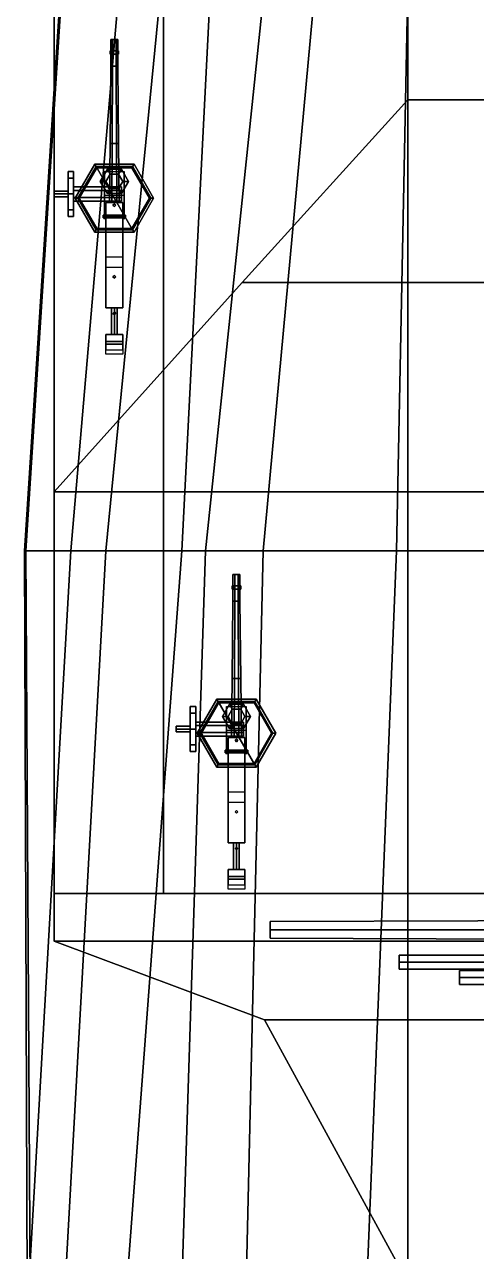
# Model space of a CAD drawing. Header units: millimetres. Extents: x -5 to 5, y -63 to 51.
# Drawn here: x -4.71 to -1.49, y 17.32 to 26.06 of the extents above; entities that cross this region are included whole.
import ezdxf

# ---------------------------------------------------------------- set-up
doc = ezdxf.new("R2010")
doc.units = ezdxf.units.MM
for name, color, linetype in [('gun', 1, 'Continuous'), ('railings', 6, 'Continuous'), ('sleeve', 5, 'Continuous'), ('turret', 2, 'Continuous')]:
    doc.layers.add(name, color=color, linetype=linetype)

msp = doc.modelspace()

# ---------------------------------------------------------------- linework, layer by layer
for points in [[(1.98, 25.52, 9.07), (1.98, 30.09, 9.07), (-1.98, 30.09, 9.07), (-1.98, 25.52, 9.07)], [(-1.98, 30.09, 9.07), (-1.98, 30.09, 6.46), (-1.98, 25.52, 6.46), (-1.98, 25.52, 9.07)], [(-4.23, 29.78, 4.09), (-3.74, 29.78, 2.05), (-4.38, 22.31, 1.68), (-4.71, 22.31, 3.76)], [(0, 29.78, 4.22), (-4.23, 29.78, 4.09), (-4.71, 22.31, 3.76), (0, 22.31, 3.87)], [(-3.74, 29.78, 2.05), (-3.4, 29.78, 1.53), (-4.13, 22.31, 1.28), (-4.38, 22.31, 1.68)], [(-3.4, 29.78, 1.53), (-3.21, 29.78, 1.18), (-3.59, 22.31, -0.22), (-4.13, 22.31, 1.28)], [(-3.72, 19.87, 6.46), (-3.72, 29.73, 6.46), (-3.72, 29.73, 4.1), (-3.72, 19.87, 3.67)], [(-3.21, 29.78, 1.18), (-2.64, 29.78, -0.07), (-3.42, 22.31, -0.61), (-3.59, 22.31, -0.22)], [(-2.64, 29.78, -0.07), (-2.32, 29.78, -0.86), (-3.01, 22.31, -1.34), (-3.42, 22.31, -0.61)], [(-2.32, 29.78, -0.86), (-1.91, 29.78, -1.89), (-2.06, 22.31, -2.34), (-3.01, 22.31, -1.34)], [(-1.91, 29.78, -1.89), (-1.08, 29.78, -2.67), (-1.08, 22.31, -2.82), (-2.06, 22.31, -2.34)], [(-4.5, 19.87, 6.46), (-4.5, 29.56, 6.46), (4.5, 29.56, 6.46), (4.5, 19.87, 6.46)], [(4.5, 19.87, 6.46), (4.5, 29.56, 6.46), (-4.5, 29.56, 6.46), (-4.5, 19.87, 6.46)], [(3.16, 24.22, 8.82), (1.98, 25.52, 9.07), (-1.98, 25.52, 9.07), (-3.16, 24.22, 8.82)], [(-3.16, 24.22, 8.82), (-1.98, 25.52, 9.07), (1.98, 25.52, 9.07), (3.16, 24.22, 8.82)], [(1.98, 24.22, 8.82), (1.98, 25.52, 9.07), (-1.98, 25.52, 9.07), (-1.98, 24.22, 8.82)], [(-1.98, 25.52, 9.07), (-1.98, 25.52, 6.46), (-1.98, 24.22, 6.46), (-1.98, 24.22, 8.82)], [(-4.21, 25.0625, 6.46), (-4.35, 24.82, 6.46), (-4.35, 24.82, 6.51), (-4.21, 25.0625, 6.51)], [(-4.32, 24.82, 6.54), (-4.195, 25.0365, 6.54), (-4.21, 25.0625, 6.51), (-4.35, 24.82, 6.51)], [(-4.195, 25.0365, 6.54), (-4.32, 24.82, 6.54), (-4.32, 24.82, 7.75), (-4.195, 25.0365, 7.75)], [(-3.93, 25.0625, 6.46), (-4.21, 25.0625, 6.46), (-4.21, 25.0625, 6.51), (-3.93, 25.0625, 6.51)], [(-4.195, 25.0365, 6.54), (-3.945, 25.0365, 6.54), (-3.93, 25.0625, 6.51), (-4.21, 25.0625, 6.51)], [(-3.945, 25.0365, 6.54), (-4.195, 25.0365, 6.54), (-4.195, 25.0365, 7.75), (-3.945, 25.0365, 7.75)], [(-3.945, 25.0365, 6.54), (-3.82, 24.82, 6.54), (-3.79, 24.82, 6.51), (-3.93, 25.0625, 6.51)], [(-3.82, 24.82, 6.54), (-3.945, 25.0365, 6.54), (-3.945, 25.0365, 7.75), (-3.82, 24.82, 7.75)], [(-3.79, 24.82, 6.46), (-3.93, 25.0625, 6.46), (-3.93, 25.0625, 6.51), (-3.79, 24.82, 6.51)], [(-4.35, 24.82, 6.46), (-4.21, 24.5775, 6.46), (-4.21, 24.5775, 6.51), (-4.35, 24.82, 6.51)], [(-4.195, 24.6035, 6.54), (-4.32, 24.82, 6.54), (-4.35, 24.82, 6.51), (-4.21, 24.5775, 6.51)], [(-4.32, 24.82, 6.54), (-4.195, 24.6035, 6.54), (-4.195, 24.6035, 7.75), (-4.32, 24.82, 7.75)], [(-3.945, 24.6035, 6.54), (-3.82, 24.82, 6.54), (-3.82, 24.82, 7.75), (-3.945, 24.6035, 7.75)], [(-3.82, 24.82, 6.54), (-3.945, 24.6035, 6.54), (-3.93, 24.5775, 6.51), (-3.79, 24.82, 6.51)], [(-3.93, 24.5775, 6.46), (-3.79, 24.82, 6.46), (-3.79, 24.82, 6.51), (-3.93, 24.5775, 6.51)], [(-3.945, 24.6035, 6.54), (-4.195, 24.6035, 6.54), (-4.21, 24.5775, 6.51), (-3.93, 24.5775, 6.51)], [(-4.21, 24.5775, 6.46), (-3.93, 24.5775, 6.46), (-3.93, 24.5775, 6.51), (-4.21, 24.5775, 6.51)], [(-4.195, 24.6035, 6.54), (-3.945, 24.6035, 6.54), (-3.945, 24.6035, 7.75), (-4.195, 24.6035, 7.75)], [(-4.5, 22.73, 8.68), (-3.16, 24.22, 8.82), (3.16, 24.22, 8.82), (4.5, 22.73, 8.68)], [(4.5, 22.73, 8.68), (3.16, 24.22, 8.82), (-3.16, 24.22, 8.82), (-4.5, 22.73, 8.68)], [(-1.98, 24.22, 8.82), (-1.98, 24.22, 6.46), (-1.98, 22.73, 6.46), (-1.98, 22.73, 8.68)], [(1.98, 22.73, 8.68), (1.98, 24.22, 8.82), (-1.98, 24.22, 8.82), (-1.98, 22.73, 8.68)], [(4.5, 19.53, 8.68), (4.5, 22.73, 8.68), (-4.5, 22.73, 8.68), (-4.5, 19.53, 8.68)], [(-4.5, 19.53, 8.68), (-4.5, 22.73, 8.68), (4.5, 22.73, 8.68), (4.5, 19.53, 8.68)], [(1.98, 19.87, 8.68), (1.98, 22.73, 8.68), (-1.98, 22.73, 8.68), (-1.98, 19.87, 8.68)], [(-1.98, 22.73, 8.68), (-1.98, 22.73, 6.46), (-1.98, 19.87, 6.46), (-1.98, 19.87, 8.68)], [(-4.71, 22.31, 3.76), (-4.38, 22.31, 1.68), (-4.68, 17.08, 2.72), (-4.69, 17.08, 3.58)], [(0, 22.31, 3.87), (-4.71, 22.31, 3.76), (-4.69, 17.08, 3.58), (0, 17.08, 3.69)], [(-4.38, 22.31, 1.68), (-4.13, 22.31, 1.28), (-4.42, 17.08, 1.1), (-4.68, 17.08, 2.72)], [(-4.13, 22.31, 1.28), (-3.59, 22.31, -0.22), (-3.98, 17.08, -0.35), (-4.42, 17.08, 1.1)], [(-3.59, 22.31, -0.22), (-3.42, 22.31, -0.61), (-3.59, 17.08, -1.13), (-3.98, 17.08, -0.35)], [(-3.42, 22.31, -0.61), (-3.01, 22.31, -1.34), (-3.13, 17.08, -1.84), (-3.59, 17.08, -1.13)], [(-3.01, 22.31, -1.34), (-2.06, 22.31, -2.34), (-2.27, 17.08, -2.45), (-3.13, 17.08, -1.84)], [(-2.06, 22.31, -2.34), (-1.08, 22.31, -2.82), (-1.38, 17.08, -2.81), (-2.27, 17.08, -2.45)], [(-3.45, 21.01, 8.76), (-3.325, 21.2265, 8.76), (-3.34, 21.2525, 8.73), (-3.48, 21.01, 8.73)], [(-3.34, 21.2525, 8.68), (-3.48, 21.01, 8.68), (-3.48, 21.01, 8.73), (-3.34, 21.2525, 8.73)], [(-3.325, 21.2265, 8.76), (-3.075, 21.2265, 8.76), (-3.06, 21.2525, 8.73), (-3.34, 21.2525, 8.73)], [(-3.06, 21.2525, 8.68), (-3.34, 21.2525, 8.68), (-3.34, 21.2525, 8.73), (-3.06, 21.2525, 8.73)], [(-3.075, 21.2265, 8.76), (-2.95, 21.01, 8.76), (-2.92, 21.01, 8.73), (-3.06, 21.2525, 8.73)], [(-2.92, 21.01, 8.68), (-3.06, 21.2525, 8.68), (-3.06, 21.2525, 8.73), (-2.92, 21.01, 8.73)], [(-3.325, 21.2265, 8.76), (-3.45, 21.01, 8.76), (-3.45, 21.01, 10.1), (-3.325, 21.2265, 10.1)], [(-3.075, 21.2265, 8.76), (-3.325, 21.2265, 8.76), (-3.325, 21.2265, 10.1), (-3.075, 21.2265, 10.1)], [(-2.95, 21.01, 8.76), (-3.075, 21.2265, 8.76), (-3.075, 21.2265, 10.1), (-2.95, 21.01, 10.1)], [(-3.325, 20.7935, 8.76), (-3.45, 21.01, 8.76), (-3.48, 21.01, 8.73), (-3.34, 20.7675, 8.73)], [(-3.48, 21.01, 8.68), (-3.34, 20.7675, 8.68), (-3.34, 20.7675, 8.73), (-3.48, 21.01, 8.73)], [(-3.45, 21.01, 8.76), (-3.325, 20.7935, 8.76), (-3.325, 20.7935, 10.1), (-3.45, 21.01, 10.1)], [(-2.95, 21.01, 8.76), (-3.075, 20.7935, 8.76), (-3.06, 20.7675, 8.73), (-2.92, 21.01, 8.73)], [(-3.075, 20.7935, 8.76), (-2.95, 21.01, 8.76), (-2.95, 21.01, 10.1), (-3.075, 20.7935, 10.1)], [(-3.06, 20.7675, 8.68), (-2.92, 21.01, 8.68), (-2.92, 21.01, 8.73), (-3.06, 20.7675, 8.73)], [(-3.075, 20.7935, 8.76), (-3.325, 20.7935, 8.76), (-3.34, 20.7675, 8.73), (-3.06, 20.7675, 8.73)], [(-3.325, 20.7935, 8.76), (-3.075, 20.7935, 8.76), (-3.075, 20.7935, 10.1), (-3.325, 20.7935, 10.1)], [(-3.34, 20.7675, 8.68), (-3.06, 20.7675, 8.68), (-3.06, 20.7675, 8.73), (-3.34, 20.7675, 8.73)], [(3.72, 19.87, 6.46), (-3.72, 19.87, 6.46), (-3.72, 19.87, 3.67), (3.72, 19.87, 3.67)], [(1.98, 19.87, 6.46), (1.98, 19.87, 8.68), (-1.98, 19.87, 8.68), (-1.98, 19.87, 6.46)], [(-1.98, 12.11, 6.46), (-1.98, 19.87, 6.46), (1.98, 19.87, 6.46), (1.98, 12.11, 6.46)], [(1.98, 12.11, 6.46), (1.98, 19.87, 6.46), (-1.98, 19.87, 6.46), (-1.98, 12.11, 6.46)], [(0, 19.61, 20.17), (0, 19.68, 20.1), (-2.96, 19.67, 20.1), (-2.96, 19.61, 20.16)], [(0, 19.68, 20.1), (0, 19.61, 20.03), (-2.96, 19.61, 20.04), (-2.96, 19.67, 20.1)], [(-2.96, 19.61, 20.04), (-2.96, 19.55, 20.1), (-2.96, 19.61, 20.16), (-2.96, 19.67, 20.1)], [(0, 19.54, 20.1), (0, 19.61, 20.17), (-2.96, 19.61, 20.16), (-2.96, 19.55, 20.1)], [(0, 19.61, 20.03), (0, 19.54, 20.1), (-2.96, 19.55, 20.1), (-2.96, 19.61, 20.04)], [(-3, 18.97, 8.68), (-4.5, 19.53, 8.68), (4.5, 19.53, 8.68), (3, 18.97, 8.68)], [(3, 18.97, 8.68), (4.5, 19.53, 8.68), (-4.5, 19.53, 8.68), (-3, 18.97, 8.68)], [(-2.04, 19.38, 22.76), (-2.04, 19.43, 22.81), (2.04, 19.43, 22.81), (2.04, 19.38, 22.76)], [(-2.04, 19.43, 22.81), (-2.04, 19.38, 22.86), (2.04, 19.38, 22.86), (2.04, 19.43, 22.81)], [(-2.04, 19.38, 22.76), (-2.04, 19.33, 22.81), (-2.04, 19.38, 22.86), (-2.04, 19.43, 22.81)], [(-2.04, 19.33, 22.81), (-2.04, 19.38, 22.76), (2.04, 19.38, 22.76), (2.04, 19.33, 22.81)], [(-2.04, 19.38, 22.86), (-2.04, 19.33, 22.81), (2.04, 19.33, 22.81), (2.04, 19.38, 22.86)], [(-1.61, 19.32, 23.97), (-1.61, 19.27, 24.02), (1.61, 19.27, 24.02), (1.61, 19.32, 23.97)], [(-1.61, 19.27, 23.92), (-1.61, 19.32, 23.97), (1.61, 19.32, 23.97), (1.61, 19.27, 23.92)], [(-1.61, 19.27, 23.92), (-1.61, 19.22, 23.97), (-1.61, 19.27, 24.02), (-1.61, 19.32, 23.97)], [(-1.61, 19.27, 24.02), (-1.61, 19.22, 23.97), (1.61, 19.22, 23.97), (1.61, 19.27, 24.02)], [(-1.61, 19.22, 23.97), (-1.61, 19.27, 23.92), (1.61, 19.27, 23.92), (1.61, 19.22, 23.97)], [(1.98, 17.1, 8.68), (3, 18.97, 8.68), (-3, 18.97, 8.68), (-1.98, 17.1, 8.68)], [(-1.98, 17.1, 8.68), (-3, 18.97, 8.68), (3, 18.97, 8.68), (1.98, 17.1, 8.68)]]:
    msp.add_3dface(points)
at = {"layer": 'gun'}
for points in [[(-4.045, 25.95, 8.12), (-4.095, 25.95, 8.12), (-4.0825, 25.95, 8.1417), (-4.0575, 25.95, 8.1417)], [(-4.0825, 25.95, 8.1417), (-4.095, 25.95, 8.12), (-4.095, 25.76, 8.12), (-4.0825, 25.76, 8.1417)], [(-4.0575, 25.95, 8.0983), (-4.0825, 25.95, 8.0983), (-4.095, 25.95, 8.12), (-4.045, 25.95, 8.12)], [(-4.095, 25.95, 8.12), (-4.0825, 25.95, 8.0983), (-4.0825, 25.76, 8.0983), (-4.095, 25.76, 8.12)], [(-4.0825, 25.95, 8.0983), (-4.0575, 25.95, 8.0983), (-4.0575, 25.76, 8.0983), (-4.0825, 25.76, 8.0983)], [(-4.0575, 25.95, 8.1417), (-4.0825, 25.95, 8.1417), (-4.0825, 25.76, 8.1417), (-4.0575, 25.76, 8.1417)], [(-4.045, 25.95, 8.12), (-4.0575, 25.95, 8.1417), (-4.0575, 25.76, 8.1417), (-4.045, 25.76, 8.12)], [(-4.0575, 25.95, 8.0983), (-4.045, 25.95, 8.12), (-4.045, 25.76, 8.12), (-4.0575, 25.76, 8.0983)], [(-4.04, 25.87, 8.12), (-4.1, 25.87, 8.12), (-4.085, 25.87, 8.146), (-4.055, 25.87, 8.146)], [(-4.085, 25.87, 8.146), (-4.1, 25.87, 8.12), (-4.1, 25.845, 8.12), (-4.085, 25.845, 8.146)], [(-4.055, 25.87, 8.094), (-4.085, 25.87, 8.094), (-4.1, 25.87, 8.12), (-4.04, 25.87, 8.12)], [(-4.1, 25.87, 8.12), (-4.085, 25.87, 8.094), (-4.085, 25.845, 8.094), (-4.1, 25.845, 8.12)], [(-4.085, 25.87, 8.094), (-4.055, 25.87, 8.094), (-4.055, 25.845, 8.094), (-4.085, 25.845, 8.094)], [(-4.055, 25.87, 8.146), (-4.085, 25.87, 8.146), (-4.085, 25.845, 8.146), (-4.055, 25.845, 8.146)], [(-4.04, 25.87, 8.12), (-4.055, 25.87, 8.146), (-4.055, 25.845, 8.146), (-4.04, 25.845, 8.12)], [(-4.055, 25.87, 8.094), (-4.04, 25.87, 8.12), (-4.04, 25.845, 8.12), (-4.055, 25.845, 8.094)], [(-4.055, 25.845, 8.146), (-4.085, 25.845, 8.146), (-4.1, 25.845, 8.12), (-4.04, 25.845, 8.12)], [(-4.04, 25.845, 8.12), (-4.1, 25.845, 8.12), (-4.085, 25.845, 8.094), (-4.055, 25.845, 8.094)], [(-4.1, 25.21, 8.12), (-4.085, 25.21, 8.146), (-4.0825, 25.76, 8.1417), (-4.095, 25.76, 8.12)], [(-4.085, 25.21, 8.094), (-4.1, 25.21, 8.12), (-4.095, 25.76, 8.12), (-4.0825, 25.76, 8.0983)], [(-4.055, 25.21, 8.094), (-4.085, 25.21, 8.094), (-4.0825, 25.76, 8.0983), (-4.0575, 25.76, 8.0983)], [(-4.085, 25.21, 8.146), (-4.055, 25.21, 8.146), (-4.0575, 25.76, 8.1417), (-4.0825, 25.76, 8.1417)], [(-4.055, 25.21, 8.146), (-4.04, 25.21, 8.12), (-4.045, 25.76, 8.12), (-4.0575, 25.76, 8.1417)], [(-4.04, 25.21, 8.12), (-4.055, 25.21, 8.094), (-4.0575, 25.76, 8.0983), (-4.045, 25.76, 8.12)], [(-4.085, 25.21, 8.146), (-4.1, 25.21, 8.12), (-4.105, 24.79, 8.12), (-4.0875, 24.79, 8.1503)], [(-4.1, 25.21, 8.12), (-4.085, 25.21, 8.094), (-4.0875, 24.79, 8.0897), (-4.105, 24.79, 8.12)], [(-4.085, 25.21, 8.094), (-4.055, 25.21, 8.094), (-4.0525, 24.79, 8.0897), (-4.0875, 24.79, 8.0897)], [(-4.055, 25.21, 8.146), (-4.085, 25.21, 8.146), (-4.0875, 24.79, 8.1503), (-4.0525, 24.79, 8.1503)], [(-4.04, 25.21, 8.12), (-4.055, 25.21, 8.146), (-4.0525, 24.79, 8.1503), (-4.035, 24.79, 8.12)], [(-4.055, 25.21, 8.094), (-4.04, 25.21, 8.12), (-4.035, 24.79, 8.12), (-4.0525, 24.79, 8.0897)], [(-3.225, 22.14, 10.47), (-3.2125, 22.14, 10.4483), (-3.2125, 21.95, 10.4483), (-3.225, 21.95, 10.47)], [(-3.1875, 22.14, 10.4483), (-3.2125, 22.14, 10.4483), (-3.225, 22.14, 10.47), (-3.175, 22.14, 10.47)], [(-3.2125, 22.14, 10.4917), (-3.225, 22.14, 10.47), (-3.225, 21.95, 10.47), (-3.2125, 21.95, 10.4917)], [(-3.175, 22.14, 10.47), (-3.225, 22.14, 10.47), (-3.2125, 22.14, 10.4917), (-3.1875, 22.14, 10.4917)], [(-3.1875, 22.14, 10.4917), (-3.2125, 22.14, 10.4917), (-3.2125, 21.95, 10.4917), (-3.1875, 21.95, 10.4917)], [(-3.2125, 22.14, 10.4483), (-3.1875, 22.14, 10.4483), (-3.1875, 21.95, 10.4483), (-3.2125, 21.95, 10.4483)], [(-3.1875, 22.14, 10.4483), (-3.175, 22.14, 10.47), (-3.175, 21.95, 10.47), (-3.1875, 21.95, 10.4483)], [(-3.175, 22.14, 10.47), (-3.1875, 22.14, 10.4917), (-3.1875, 21.95, 10.4917), (-3.175, 21.95, 10.47)], [(-3.23, 22.06, 10.47), (-3.215, 22.06, 10.444), (-3.215, 22.035, 10.444), (-3.23, 22.035, 10.47)], [(-3.185, 22.06, 10.444), (-3.215, 22.06, 10.444), (-3.23, 22.06, 10.47), (-3.17, 22.06, 10.47)], [(-3.215, 22.06, 10.496), (-3.23, 22.06, 10.47), (-3.23, 22.035, 10.47), (-3.215, 22.035, 10.496)], [(-3.17, 22.06, 10.47), (-3.23, 22.06, 10.47), (-3.215, 22.06, 10.496), (-3.185, 22.06, 10.496)], [(-3.17, 22.035, 10.47), (-3.23, 22.035, 10.47), (-3.215, 22.035, 10.444), (-3.185, 22.035, 10.444)], [(-3.185, 22.035, 10.496), (-3.215, 22.035, 10.496), (-3.23, 22.035, 10.47), (-3.17, 22.035, 10.47)], [(-3.185, 22.06, 10.496), (-3.215, 22.06, 10.496), (-3.215, 22.035, 10.496), (-3.185, 22.035, 10.496)], [(-3.215, 22.06, 10.444), (-3.185, 22.06, 10.444), (-3.185, 22.035, 10.444), (-3.215, 22.035, 10.444)], [(-3.185, 22.06, 10.444), (-3.17, 22.06, 10.47), (-3.17, 22.035, 10.47), (-3.185, 22.035, 10.444)], [(-3.17, 22.06, 10.47), (-3.185, 22.06, 10.496), (-3.185, 22.035, 10.496), (-3.17, 22.035, 10.47)], [(-3.215, 21.4, 10.444), (-3.23, 21.4, 10.47), (-3.225, 21.95, 10.47), (-3.2125, 21.95, 10.4483)], [(-3.23, 21.4, 10.47), (-3.215, 21.4, 10.496), (-3.2125, 21.95, 10.4917), (-3.225, 21.95, 10.47)], [(-3.215, 21.4, 10.496), (-3.185, 21.4, 10.496), (-3.1875, 21.95, 10.4917), (-3.2125, 21.95, 10.4917)], [(-3.185, 21.4, 10.444), (-3.215, 21.4, 10.444), (-3.2125, 21.95, 10.4483), (-3.1875, 21.95, 10.4483)], [(-3.17, 21.4, 10.47), (-3.185, 21.4, 10.444), (-3.1875, 21.95, 10.4483), (-3.175, 21.95, 10.47)], [(-3.185, 21.4, 10.496), (-3.17, 21.4, 10.47), (-3.175, 21.95, 10.47), (-3.1875, 21.95, 10.4917)], [(-3.23, 21.4, 10.47), (-3.215, 21.4, 10.444), (-3.2175, 20.98, 10.4397), (-3.235, 20.98, 10.47)], [(-3.215, 21.4, 10.496), (-3.23, 21.4, 10.47), (-3.235, 20.98, 10.47), (-3.2175, 20.98, 10.5003)], [(-3.185, 21.4, 10.496), (-3.215, 21.4, 10.496), (-3.2175, 20.98, 10.5003), (-3.1825, 20.98, 10.5003)], [(-3.215, 21.4, 10.444), (-3.185, 21.4, 10.444), (-3.1825, 20.98, 10.4397), (-3.2175, 20.98, 10.4397)], [(-3.185, 21.4, 10.444), (-3.17, 21.4, 10.47), (-3.165, 20.98, 10.47), (-3.1825, 20.98, 10.4397)], [(-3.17, 21.4, 10.47), (-3.185, 21.4, 10.496), (-3.1825, 20.98, 10.5003), (-3.165, 20.98, 10.47)]]:
    msp.add_3dface(points, dxfattribs=at)
at = {"layer": 'railings'}
for points in [[(-1.98, 25.52, 10.45), (-1.98, 30.09, 10.67), (-1.98, 30.09, 9.07), (-1.98, 25.52, 9.07)], [(-1.98, 25.52, 9.07), (-1.98, 30.09, 9.07), (-1.98, 30.09, 10.67), (-1.98, 25.52, 10.45)], [(-4.7, 22.31, 5.27), (-4.22, 29.78, 5.64), (-4.22, 29.78, 4.09), (-4.7, 22.31, 3.76)], [(-4.7, 22.31, 3.76), (-4.22, 29.78, 4.09), (-4.22, 29.78, 5.64), (-4.7, 22.31, 5.27)], [(-4.5, 19.87, 7.58), (-4.5, 29.56, 8.06), (-4.5, 29.56, 6.46), (-4.5, 19.87, 6.46)], [(-4.5, 19.87, 6.46), (-4.5, 29.56, 6.46), (-4.5, 29.56, 8.06), (-4.5, 19.87, 7.58)], [(-3.16, 24.22, 10.24), (-1.98, 25.52, 10.45), (-1.98, 25.52, 9.07), (-3.16, 24.22, 8.82)], [(-3.16, 24.22, 8.82), (-1.98, 25.52, 9.07), (-1.98, 25.52, 10.45), (-3.16, 24.22, 10.24)], [(-4.5, 22.73, 8.68), (-3.16, 24.22, 8.82), (-3.16, 24.22, 10.24), (-4.5, 22.73, 10.12)], [(-4.5, 22.73, 10.12), (-3.16, 24.22, 10.24), (-3.16, 24.22, 8.82), (-4.5, 22.73, 8.68)], [(-4.5, 19.53, 10.12), (-4.5, 22.73, 10.12), (-4.5, 22.73, 8.68), (-4.5, 19.53, 8.68)], [(-4.5, 19.53, 8.68), (-4.5, 22.73, 8.68), (-4.5, 22.73, 10.12), (-4.5, 19.53, 10.12)], [(-4.67, 17.08, 3.58), (-4.7, 22.31, 3.76), (-4.7, 22.31, 4.92), (-4.67, 17.08, 4.6)], [(-4.67, 17.08, 4.6), (-4.7, 22.31, 4.92), (-4.7, 22.31, 3.76), (-4.67, 17.08, 3.58)], [(-3, 18.97, 10.12), (-4.5, 19.53, 10.12), (-4.5, 19.53, 8.68), (-3, 18.97, 8.68)], [(-3, 18.97, 8.68), (-4.5, 19.53, 8.68), (-4.5, 19.53, 10.12), (-3, 18.97, 10.12)], [(-1.98, 17.1, 8.68), (-3, 18.97, 8.68), (-3, 18.97, 10.12), (-1.98, 17.1, 10.12)], [(-1.98, 17.1, 10.12), (-3, 18.97, 10.12), (-3, 18.97, 8.68), (-1.98, 17.1, 8.68)]]:
    msp.add_3dface(points, dxfattribs=at)
at = {"layer": 'sleeve'}
for points in [[(-4.13, 24.79, 8.09), (-4.13, 24.7, 8.04), (-4.13, 24.7, 8.19), (-4.13, 24.79, 8.15)], [(-4.01, 24.79, 8.15), (-4.01, 24.79, 8.09), (-4.13, 24.79, 8.09), (-4.13, 24.79, 8.15)], [(-4.01, 24.79, 8.09), (-4.01, 24.7, 8.04), (-4.13, 24.7, 8.04), (-4.13, 24.79, 8.09)], [(-4.13, 24.79, 8.15), (-4.13, 24.7, 8.19), (-4.01, 24.7, 8.19), (-4.01, 24.79, 8.15)], [(-4.07, 24.78, 8.15), (-4.08, 24.77, 8.15), (-4.08, 24.77, 8.29), (-4.07, 24.78, 8.29)], [(-4.08, 24.77, 8.29), (-4.07, 24.76, 8.29), (-4.06, 24.77, 8.29), (-4.07, 24.78, 8.29)], [(-4.08, 24.77, 8.15), (-4.07, 24.76, 8.16), (-4.07, 24.76, 8.29), (-4.08, 24.77, 8.29)], [(-4.06, 24.77, 8.15), (-4.07, 24.78, 8.15), (-4.07, 24.78, 8.29), (-4.06, 24.77, 8.29)], [(-4.07, 24.76, 8.16), (-4.06, 24.77, 8.15), (-4.06, 24.77, 8.29), (-4.07, 24.76, 8.29)], [(-4.01, 24.7, 8.19), (-4.01, 24.7, 8.04), (-4.01, 24.79, 8.09), (-4.01, 24.79, 8.15)], [(-4.15, 24.68, 8.12), (-4.15, 24.69, 8.13), (-4.15, 24.7, 8.12), (-4.15, 24.69, 8.11)], [(-3.99, 24.69, 8.13), (-3.99, 24.7, 8.12), (-4.15, 24.7, 8.12), (-4.15, 24.69, 8.13)], [(-3.99, 24.7, 8.12), (-3.99, 24.69, 8.11), (-4.15, 24.69, 8.11), (-4.15, 24.7, 8.12)], [(-3.99, 24.68, 8.12), (-3.99, 24.69, 8.13), (-4.15, 24.69, 8.13), (-4.15, 24.68, 8.12)], [(-3.99, 24.69, 8.11), (-3.99, 24.68, 8.12), (-4.15, 24.68, 8.12), (-4.15, 24.69, 8.11)], [(-4.13, 24.7, 8.04), (-4.13, 24.04, 8.04), (-4.13, 24.04, 8.19), (-4.13, 24.7, 8.19)], [(-4.01, 24.7, 8.04), (-4.01, 24.04, 8.04), (-4.13, 24.04, 8.04), (-4.13, 24.7, 8.04)], [(-4.13, 24.7, 8.19), (-4.13, 24.04, 8.19), (-4.01, 24.04, 8.19), (-4.01, 24.7, 8.19)], [(-4.01, 24.04, 8.19), (-4.01, 24.04, 8.04), (-4.01, 24.7, 8.04), (-4.01, 24.7, 8.19)], [(-3.99, 24.69, 8.11), (-3.99, 24.7, 8.12), (-3.99, 24.69, 8.13), (-3.99, 24.68, 8.12)], [(-4.13, 24.4, 8.19), (-4.13, 24.33, 8.31), (-4.01, 24.33, 8.31), (-4.01, 24.4, 8.19)], [(-4.07, 24.27, 8.19), (-4.08, 24.26, 8.19), (-4.08, 24.26, 8.36), (-4.07, 24.27, 8.36)], [(-4.08, 24.26, 8.36), (-4.07, 24.25, 8.36), (-4.06, 24.26, 8.36), (-4.07, 24.27, 8.36)], [(-4.08, 24.26, 8.19), (-4.07, 24.25, 8.19), (-4.07, 24.25, 8.36), (-4.08, 24.26, 8.36)], [(-4.06, 24.26, 8.19), (-4.07, 24.27, 8.19), (-4.07, 24.27, 8.36), (-4.06, 24.26, 8.36)], [(-4.07, 24.25, 8.19), (-4.06, 24.26, 8.19), (-4.06, 24.26, 8.36), (-4.07, 24.25, 8.36)], [(-4.13, 24.04, 8.19), (-4.13, 24.04, 8.04), (-4.01, 24.04, 8.04), (-4.01, 24.04, 8.19)], [(-4.07, 24.04, 8.13), (-4.09, 24.04, 8.11), (-4.09, 23.85, 8.11), (-4.07, 23.85, 8.13)], [(-4.09, 24.04, 8.11), (-4.07, 24.04, 8.09), (-4.07, 23.85, 8.09), (-4.09, 23.85, 8.11)], [(-4.05, 24.04, 8.11), (-4.07, 24.04, 8.13), (-4.07, 23.85, 8.13), (-4.05, 23.85, 8.11)], [(-4.07, 24.04, 8.09), (-4.05, 24.04, 8.11), (-4.05, 23.85, 8.11), (-4.07, 23.85, 8.09)], [(-4.07, 24.01, 8.04), (-4.08, 24, 8.04), (-4.08, 24, 8.24), (-4.07, 24.01, 8.24)], [(-4.07, 24.01, 8.04), (-4.06, 24, 8.04), (-4.07, 23.99, 8.04), (-4.08, 24, 8.04)], [(-4.08, 24, 8.24), (-4.07, 23.99, 8.24), (-4.06, 24, 8.24), (-4.07, 24.01, 8.24)], [(-4.08, 24, 8.04), (-4.07, 23.99, 8.04), (-4.07, 23.99, 8.24), (-4.08, 24, 8.24)], [(-4.06, 24, 8.04), (-4.07, 24.01, 8.04), (-4.07, 24.01, 8.24), (-4.06, 24, 8.24)], [(-4.07, 23.99, 8.04), (-4.06, 24, 8.04), (-4.06, 24, 8.24), (-4.07, 23.99, 8.24)], [(-4.13, 23.85, 8.14), (-4.13, 23.85, 8.06), (-4.01, 23.85, 8.06), (-4.01, 23.85, 8.14)], [(-4.13, 23.78, 8.21), (-4.13, 23.85, 8.14), (-4.01, 23.85, 8.14), (-4.01, 23.78, 8.21)], [(-4.13, 23.85, 8.06), (-4.13, 23.8, 7.99), (-4.01, 23.8, 7.99), (-4.01, 23.85, 8.06)], [(-4.13, 23.8, 7.99), (-4.13, 23.74, 7.96), (-4.01, 23.74, 7.96), (-4.01, 23.8, 7.99)], [(-4.13, 23.71, 8.21), (-4.13, 23.78, 8.21), (-4.01, 23.78, 8.21), (-4.01, 23.71, 8.21)], [(-3.26, 20.98, 10.5), (-3.26, 20.89, 10.54), (-3.14, 20.89, 10.54), (-3.14, 20.98, 10.5)], [(-3.14, 20.98, 10.44), (-3.14, 20.89, 10.39), (-3.26, 20.89, 10.39), (-3.26, 20.98, 10.44)], [(-3.14, 20.98, 10.5), (-3.14, 20.98, 10.44), (-3.26, 20.98, 10.44), (-3.26, 20.98, 10.5)], [(-3.26, 20.98, 10.44), (-3.26, 20.89, 10.39), (-3.26, 20.89, 10.54), (-3.26, 20.98, 10.5)], [(-3.21, 20.96, 10.64), (-3.2, 20.95, 10.64), (-3.19, 20.96, 10.64), (-3.2, 20.97, 10.64)], [(-3.2, 20.97, 10.5), (-3.21, 20.96, 10.5), (-3.21, 20.96, 10.64), (-3.2, 20.97, 10.64)], [(-3.19, 20.96, 10.5), (-3.2, 20.97, 10.5), (-3.2, 20.97, 10.64), (-3.19, 20.96, 10.64)], [(-3.14, 20.89, 10.54), (-3.14, 20.89, 10.39), (-3.14, 20.98, 10.44), (-3.14, 20.98, 10.5)], [(-3.12, 20.89, 10.47), (-3.12, 20.88, 10.46), (-3.28, 20.88, 10.46), (-3.28, 20.89, 10.47)], [(-3.12, 20.88, 10.48), (-3.12, 20.89, 10.47), (-3.28, 20.89, 10.47), (-3.28, 20.88, 10.48)], [(-3.28, 20.87, 10.47), (-3.28, 20.88, 10.48), (-3.28, 20.89, 10.47), (-3.28, 20.88, 10.46)], [(-3.26, 20.89, 10.54), (-3.26, 20.23, 10.54), (-3.14, 20.23, 10.54), (-3.14, 20.89, 10.54)], [(-3.14, 20.89, 10.39), (-3.14, 20.23, 10.39), (-3.26, 20.23, 10.39), (-3.26, 20.89, 10.39)], [(-3.26, 20.89, 10.39), (-3.26, 20.23, 10.39), (-3.26, 20.23, 10.54), (-3.26, 20.89, 10.54)], [(-3.21, 20.96, 10.5), (-3.2, 20.95, 10.51), (-3.2, 20.95, 10.64), (-3.21, 20.96, 10.64)], [(-3.2, 20.95, 10.51), (-3.19, 20.96, 10.5), (-3.19, 20.96, 10.64), (-3.2, 20.95, 10.64)], [(-3.14, 20.23, 10.54), (-3.14, 20.23, 10.39), (-3.14, 20.89, 10.39), (-3.14, 20.89, 10.54)], [(-3.12, 20.88, 10.46), (-3.12, 20.89, 10.47), (-3.12, 20.88, 10.48), (-3.12, 20.87, 10.47)], [(-3.12, 20.88, 10.46), (-3.12, 20.87, 10.47), (-3.28, 20.87, 10.47), (-3.28, 20.88, 10.46)], [(-3.12, 20.87, 10.47), (-3.12, 20.88, 10.48), (-3.28, 20.88, 10.48), (-3.28, 20.87, 10.47)], [(-3.26, 20.59, 10.54), (-3.26, 20.52, 10.66), (-3.14, 20.52, 10.66), (-3.14, 20.59, 10.54)], [(-3.21, 20.45, 10.71), (-3.2, 20.44, 10.71), (-3.19, 20.45, 10.71), (-3.2, 20.46, 10.71)], [(-3.2, 20.46, 10.54), (-3.21, 20.45, 10.54), (-3.21, 20.45, 10.71), (-3.2, 20.46, 10.71)], [(-3.21, 20.45, 10.54), (-3.2, 20.44, 10.54), (-3.2, 20.44, 10.71), (-3.21, 20.45, 10.71)], [(-3.19, 20.45, 10.54), (-3.2, 20.46, 10.54), (-3.2, 20.46, 10.71), (-3.19, 20.45, 10.71)], [(-3.2, 20.44, 10.54), (-3.19, 20.45, 10.54), (-3.19, 20.45, 10.71), (-3.2, 20.44, 10.71)], [(-3.26, 20.23, 10.54), (-3.26, 20.23, 10.39), (-3.14, 20.23, 10.39), (-3.14, 20.23, 10.54)], [(-3.22, 20.23, 10.46), (-3.2, 20.23, 10.44), (-3.2, 20.04, 10.44), (-3.22, 20.04, 10.46)], [(-3.2, 20.23, 10.48), (-3.22, 20.23, 10.46), (-3.22, 20.04, 10.46), (-3.2, 20.04, 10.48)], [(-3.21, 20.19, 10.59), (-3.2, 20.18, 10.59), (-3.19, 20.19, 10.59), (-3.2, 20.2, 10.59)], [(-3.2, 20.2, 10.39), (-3.19, 20.19, 10.39), (-3.2, 20.18, 10.39), (-3.21, 20.19, 10.39)], [(-3.2, 20.2, 10.39), (-3.21, 20.19, 10.39), (-3.21, 20.19, 10.59), (-3.2, 20.2, 10.59)], [(-3.21, 20.19, 10.39), (-3.2, 20.18, 10.39), (-3.2, 20.18, 10.59), (-3.21, 20.19, 10.59)], [(-3.2, 20.23, 10.44), (-3.18, 20.23, 10.46), (-3.18, 20.04, 10.46), (-3.2, 20.04, 10.44)], [(-3.18, 20.23, 10.46), (-3.2, 20.23, 10.48), (-3.2, 20.04, 10.48), (-3.18, 20.04, 10.46)], [(-3.19, 20.19, 10.39), (-3.2, 20.2, 10.39), (-3.2, 20.2, 10.59), (-3.19, 20.19, 10.59)], [(-3.2, 20.18, 10.39), (-3.19, 20.19, 10.39), (-3.19, 20.19, 10.59), (-3.2, 20.18, 10.59)], [(-3.26, 20.04, 10.41), (-3.26, 19.99, 10.34), (-3.14, 19.99, 10.34), (-3.14, 20.04, 10.41)], [(-3.26, 19.97, 10.56), (-3.26, 20.04, 10.49), (-3.14, 20.04, 10.49), (-3.14, 19.97, 10.56)], [(-3.26, 20.04, 10.49), (-3.26, 20.04, 10.41), (-3.14, 20.04, 10.41), (-3.14, 20.04, 10.49)], [(-3.26, 19.99, 10.34), (-3.26, 19.93, 10.31), (-3.14, 19.93, 10.31), (-3.14, 19.99, 10.34)], [(-3.26, 19.9, 10.56), (-3.26, 19.97, 10.56), (-3.14, 19.97, 10.56), (-3.14, 19.9, 10.56)]]:
    msp.add_3dface(points, dxfattribs=at)
at = {"layer": 'turret'}
for points in [[(-4.36, 24.9631, 7.9431), (-4.36, 25.01, 7.83), (-4.4, 25.01, 7.83), (-4.4, 24.9631, 7.9431)], [(-4.36, 25.01, 7.83), (-4.36, 24.9631, 7.7169), (-4.4, 24.9631, 7.7169), (-4.4, 25.01, 7.83)], [(-4.4, 24.69, 7.83), (-4.4, 24.9631, 7.9431), (-4.4, 25.01, 7.83), (-4.4, 24.7369, 7.7169)], [(-4.4, 24.7369, 7.7169), (-4.4, 25.01, 7.83), (-4.4, 24.9631, 7.7169), (-4.4, 24.85, 7.67)], [(-4.36, 24.7369, 7.7169), (-4.36, 25.01, 7.83), (-4.36, 24.9631, 7.9431), (-4.36, 24.69, 7.83)], [(-4.36, 24.85, 7.67), (-4.36, 24.9631, 7.7169), (-4.36, 25.01, 7.83), (-4.36, 24.7369, 7.7169)], [(-4.2, 25.0452, 7.75), (-4.33, 24.82, 7.75), (-4.33, 24.82, 7.79), (-4.2, 25.0452, 7.79)], [(-4.2, 24.5948, 7.75), (-4.33, 24.82, 7.75), (-4.2, 25.0452, 7.75), (-3.94, 24.5948, 7.75)], [(-4.33, 24.82, 7.79), (-4.2, 24.5948, 7.79), (-3.94, 24.5948, 7.79), (-4.2, 25.0452, 7.79)], [(-3.94, 24.5948, 7.75), (-4.2, 25.0452, 7.75), (-3.94, 25.0452, 7.75), (-3.81, 24.82, 7.75)], [(-4.2, 25.0452, 7.79), (-3.94, 24.5948, 7.79), (-3.81, 24.82, 7.79), (-3.94, 25.0452, 7.79)], [(-3.94, 25.0452, 7.75), (-4.2, 25.0452, 7.75), (-4.2, 25.0452, 7.79), (-3.94, 25.0452, 7.79)], [(-4.13, 24.94, 7.92), (-4.1, 24.992, 7.92), (-4.12, 25.0266, 7.88), (-4.17, 24.94, 7.88)], [(-4.12, 25.0266, 7.79), (-4.17, 24.94, 7.79), (-4.17, 24.94, 7.88), (-4.12, 25.0266, 7.88)], [(-4.14, 24.84, 7.94), (-4.14, 25.01, 7.94), (-4.14, 25.01, 7.97), (-4.14, 24.86, 8.01)], [(-4.14, 24.84, 7.94), (-4.14, 25.01, 7.94), (-4, 25.01, 7.94), (-4, 24.84, 7.94)], [(-4.1, 24.992, 7.92), (-4.13, 24.94, 7.92), (-4.13, 24.94, 7.94), (-4.1, 24.992, 7.94)], [(-4.1, 24.992, 7.92), (-4.04, 24.992, 7.92), (-4.02, 25.0266, 7.88), (-4.12, 25.0266, 7.88)], [(-4.02, 25.0266, 7.79), (-4.12, 25.0266, 7.79), (-4.12, 25.0266, 7.88), (-4.02, 25.0266, 7.88)], [(-4.04, 24.992, 7.92), (-4.1, 24.992, 7.92), (-4.1, 24.992, 7.94), (-4.04, 24.992, 7.94)], [(-4.04, 24.992, 7.92), (-4.01, 24.94, 7.92), (-3.97, 24.94, 7.88), (-4.02, 25.0266, 7.88)], [(-4.01, 24.94, 7.92), (-4.04, 24.992, 7.92), (-4.04, 24.992, 7.94), (-4.01, 24.94, 7.94)], [(-3.97, 24.94, 7.79), (-4.02, 25.0266, 7.79), (-4.02, 25.0266, 7.88), (-3.97, 24.94, 7.88)], [(-4, 24.84, 7.94), (-4, 25.01, 7.94), (-4, 25.01, 7.97), (-4, 24.86, 8.01)], [(-3.81, 24.82, 7.75), (-3.94, 25.0452, 7.75), (-3.94, 25.0452, 7.79), (-3.81, 24.82, 7.79)], [(-4.36, 24.85, 7.99), (-4.36, 24.9631, 7.9431), (-4.4, 24.9631, 7.9431), (-4.4, 24.85, 7.99)], [(-4.36, 24.9631, 7.7169), (-4.36, 24.85, 7.67), (-4.4, 24.85, 7.67), (-4.4, 24.9631, 7.7169)], [(-4.4, 24.7369, 7.9431), (-4.4, 24.85, 7.99), (-4.4, 24.9631, 7.9431), (-4.4, 24.69, 7.83)], [(-4.36, 24.69, 7.83), (-4.36, 24.9631, 7.9431), (-4.36, 24.85, 7.99), (-4.36, 24.7369, 7.9431)], [(-4.02, 24.875, 7.8733), (-4.02, 24.9, 7.83), (-4.36, 24.9, 7.83), (-4.36, 24.875, 7.8733)], [(-4.02, 24.9, 7.83), (-4.02, 24.875, 7.7867), (-4.36, 24.875, 7.7867), (-4.36, 24.9, 7.83)], [(-4.1, 24.888, 7.92), (-4.13, 24.94, 7.92), (-4.17, 24.94, 7.88), (-4.12, 24.8534, 7.88)], [(-4.17, 24.94, 7.79), (-4.12, 24.8534, 7.79), (-4.12, 24.8534, 7.88), (-4.17, 24.94, 7.88)], [(-4.13, 24.94, 7.92), (-4.1, 24.888, 7.92), (-4.1, 24.888, 7.94), (-4.13, 24.94, 7.94)], [(-4.01, 24.94, 7.92), (-4.04, 24.888, 7.92), (-4.02, 24.8534, 7.88), (-3.97, 24.94, 7.88)], [(-4.04, 24.888, 7.92), (-4.01, 24.94, 7.92), (-4.01, 24.94, 7.94), (-4.04, 24.888, 7.94)], [(-4.02, 24.8534, 7.79), (-3.97, 24.94, 7.79), (-3.97, 24.94, 7.88), (-4.02, 24.8534, 7.88)], [(-4.02, 24.875, 7.7867), (-4.02, 24.9, 7.83), (-4.02, 24.875, 7.8733), (-4.02, 24.825, 7.7867)], [(-4.4, 24.85, 7.97), (-4.4, 24.87, 7.95), (-4.5, 24.87, 7.95), (-4.5, 24.85, 7.97)], [(-4.4, 24.87, 7.95), (-4.4, 24.85, 7.93), (-4.5, 24.85, 7.93), (-4.5, 24.87, 7.95)], [(-4.5, 24.83, 7.95), (-4.5, 24.85, 7.97), (-4.5, 24.87, 7.95), (-4.5, 24.85, 7.93)], [(-4.4, 24.83, 7.95), (-4.4, 24.85, 7.97), (-4.5, 24.85, 7.97), (-4.5, 24.83, 7.95)], [(-4.4, 24.85, 7.93), (-4.4, 24.83, 7.95), (-4.5, 24.83, 7.95), (-4.5, 24.85, 7.93)], [(-4.36, 24.7369, 7.9431), (-4.36, 24.85, 7.99), (-4.4, 24.85, 7.99), (-4.4, 24.7369, 7.9431)], [(-4.36, 24.85, 7.67), (-4.36, 24.7369, 7.7169), (-4.4, 24.7369, 7.7169), (-4.4, 24.85, 7.67)], [(-4.02, 24.825, 7.8733), (-4.02, 24.875, 7.8733), (-4.36, 24.875, 7.8733), (-4.36, 24.825, 7.8733)], [(-4.02, 24.875, 7.7867), (-4.02, 24.825, 7.7867), (-4.36, 24.825, 7.7867), (-4.36, 24.875, 7.7867)], [(-4.02, 24.8, 7.83), (-4.02, 24.825, 7.8733), (-4.36, 24.825, 7.8733), (-4.36, 24.8, 7.83)], [(-4.02, 24.825, 7.7867), (-4.02, 24.8, 7.83), (-4.36, 24.8, 7.83), (-4.36, 24.825, 7.7867)], [(-4.33, 24.82, 7.75), (-4.2, 24.5948, 7.75), (-4.2, 24.5948, 7.79), (-4.33, 24.82, 7.79)], [(-4.14, 24.78, 7.98), (-4.14, 24.84, 7.94), (-4.14, 24.86, 8.01), (-4.14, 24.82, 8.03)], [(-4.14, 24.74, 8.03), (-4.14, 24.78, 7.98), (-4.14, 24.82, 8.03), (-4.14, 24.79, 8.1)], [(-4.04, 24.888, 7.92), (-4.1, 24.888, 7.92), (-4.12, 24.8534, 7.88), (-4.02, 24.8534, 7.88)], [(-4.12, 24.8534, 7.79), (-4.02, 24.8534, 7.79), (-4.02, 24.8534, 7.88), (-4.12, 24.8534, 7.88)], [(-4.1, 24.888, 7.92), (-4.04, 24.888, 7.92), (-4.04, 24.888, 7.94), (-4.1, 24.888, 7.94)], [(-4.02, 24.825, 7.7867), (-4.02, 24.875, 7.8733), (-4.02, 24.825, 7.8733), (-4.02, 24.8, 7.83)], [(-4, 24.78, 7.98), (-4, 24.84, 7.94), (-4, 24.86, 8.01), (-4, 24.82, 8.03)], [(-4, 24.74, 8.03), (-4, 24.78, 7.98), (-4, 24.82, 8.03), (-4, 24.79, 8.1)], [(-3.94, 24.5948, 7.75), (-3.81, 24.82, 7.75), (-3.81, 24.82, 7.79), (-3.94, 24.5948, 7.79)], [(-4.36, 24.69, 7.83), (-4.36, 24.7369, 7.9431), (-4.4, 24.7369, 7.9431), (-4.4, 24.69, 7.83)], [(-4.36, 24.7369, 7.7169), (-4.36, 24.69, 7.83), (-4.4, 24.69, 7.83), (-4.4, 24.7369, 7.7169)], [(-4.14, 24.74, 8.09), (-4.14, 24.74, 8.03), (-4.14, 24.79, 8.1), (-4.14, 24.74, 8.12)], [(-4.14, 24.67, 8.1), (-4.14, 24.74, 8.09), (-4.14, 24.74, 8.12), (-4.14, 24.69, 8.15)], [(-4, 24.74, 8.09), (-4, 24.74, 8.03), (-4, 24.79, 8.1), (-4, 24.74, 8.12)], [(-4, 24.67, 8.1), (-4, 24.74, 8.09), (-4, 24.74, 8.12), (-4, 24.69, 8.15)], [(-4.2, 24.5948, 7.75), (-3.94, 24.5948, 7.75), (-3.94, 24.5948, 7.79), (-4.2, 24.5948, 7.79)], [(-3.46, 21.01, 10.14), (-3.33, 20.7848, 10.14), (-3.07, 20.7848, 10.14), (-3.33, 21.2352, 10.14)], [(-3.33, 20.7848, 10.1), (-3.46, 21.01, 10.1), (-3.33, 21.2352, 10.1), (-3.07, 20.7848, 10.1)], [(-3.33, 21.2352, 10.1), (-3.46, 21.01, 10.1), (-3.46, 21.01, 10.14), (-3.33, 21.2352, 10.14)], [(-3.07, 21.2352, 10.1), (-3.33, 21.2352, 10.1), (-3.33, 21.2352, 10.14), (-3.07, 21.2352, 10.14)], [(-3.33, 21.2352, 10.14), (-3.07, 20.7848, 10.14), (-2.94, 21.01, 10.14), (-3.07, 21.2352, 10.14)], [(-3.07, 20.7848, 10.1), (-3.33, 21.2352, 10.1), (-3.07, 21.2352, 10.1), (-2.94, 21.01, 10.1)], [(-2.94, 21.01, 10.1), (-3.07, 21.2352, 10.1), (-3.07, 21.2352, 10.14), (-2.94, 21.01, 10.14)], [(-3.53, 20.9269, 10.0669), (-3.53, 21.2, 10.18), (-3.53, 21.1531, 10.0669), (-3.53, 21.04, 10.02)], [(-3.53, 20.88, 10.18), (-3.53, 21.1531, 10.2931), (-3.53, 21.2, 10.18), (-3.53, 20.9269, 10.0669)], [(-3.49, 21.2, 10.18), (-3.49, 21.1531, 10.0669), (-3.53, 21.1531, 10.0669), (-3.53, 21.2, 10.18)], [(-3.49, 21.1531, 10.2931), (-3.49, 21.2, 10.18), (-3.53, 21.2, 10.18), (-3.53, 21.1531, 10.2931)], [(-3.53, 20.9269, 10.2931), (-3.53, 21.04, 10.34), (-3.53, 21.1531, 10.2931), (-3.53, 20.88, 10.18)], [(-3.49, 21.1531, 10.0669), (-3.49, 21.04, 10.02), (-3.53, 21.04, 10.02), (-3.53, 21.1531, 10.0669)], [(-3.49, 21.04, 10.34), (-3.49, 21.1531, 10.2931), (-3.53, 21.1531, 10.2931), (-3.53, 21.04, 10.34)], [(-3.49, 21.04, 10.02), (-3.49, 21.1531, 10.0669), (-3.49, 21.2, 10.18), (-3.49, 20.9269, 10.0669)], [(-3.49, 20.9269, 10.0669), (-3.49, 21.2, 10.18), (-3.49, 21.1531, 10.2931), (-3.49, 20.88, 10.18)], [(-3.49, 20.88, 10.18), (-3.49, 21.1531, 10.2931), (-3.49, 21.04, 10.34), (-3.49, 20.9269, 10.2931)], [(-3.25, 21.2166, 10.14), (-3.3, 21.13, 10.14), (-3.3, 21.13, 10.23), (-3.25, 21.2166, 10.23)], [(-3.26, 21.13, 10.27), (-3.23, 21.182, 10.27), (-3.25, 21.2166, 10.23), (-3.3, 21.13, 10.23)], [(-3.27, 21.03, 10.29), (-3.27, 21.2, 10.29), (-3.13, 21.2, 10.29), (-3.13, 21.03, 10.29)], [(-3.27, 21.03, 10.29), (-3.27, 21.2, 10.29), (-3.27, 21.2, 10.32), (-3.27, 21.05, 10.36)], [(-3.23, 21.182, 10.27), (-3.26, 21.13, 10.27), (-3.26, 21.13, 10.29), (-3.23, 21.182, 10.29)], [(-3.15, 21.2166, 10.14), (-3.25, 21.2166, 10.14), (-3.25, 21.2166, 10.23), (-3.15, 21.2166, 10.23)], [(-3.23, 21.182, 10.27), (-3.17, 21.182, 10.27), (-3.15, 21.2166, 10.23), (-3.25, 21.2166, 10.23)], [(-3.17, 21.182, 10.27), (-3.23, 21.182, 10.27), (-3.23, 21.182, 10.29), (-3.17, 21.182, 10.29)], [(-3.17, 21.182, 10.27), (-3.14, 21.13, 10.27), (-3.1, 21.13, 10.23), (-3.15, 21.2166, 10.23)], [(-3.14, 21.13, 10.27), (-3.17, 21.182, 10.27), (-3.17, 21.182, 10.29), (-3.14, 21.13, 10.29)], [(-3.1, 21.13, 10.14), (-3.15, 21.2166, 10.14), (-3.15, 21.2166, 10.23), (-3.1, 21.13, 10.23)], [(-3.13, 21.03, 10.29), (-3.13, 21.2, 10.29), (-3.13, 21.2, 10.32), (-3.13, 21.05, 10.36)], [(-3.63, 21.02, 10.3), (-3.63, 21.04, 10.32), (-3.63, 21.06, 10.3), (-3.63, 21.04, 10.28)], [(-3.53, 21.06, 10.3), (-3.53, 21.04, 10.28), (-3.63, 21.04, 10.28), (-3.63, 21.06, 10.3)], [(-3.53, 21.04, 10.32), (-3.53, 21.06, 10.3), (-3.63, 21.06, 10.3), (-3.63, 21.04, 10.32)], [(-3.15, 21.09, 10.18), (-3.15, 21.065, 10.1367), (-3.49, 21.065, 10.1367), (-3.49, 21.09, 10.18)], [(-3.15, 21.065, 10.2233), (-3.15, 21.09, 10.18), (-3.49, 21.09, 10.18), (-3.49, 21.065, 10.2233)], [(-3.15, 21.065, 10.1367), (-3.15, 21.015, 10.1367), (-3.49, 21.015, 10.1367), (-3.49, 21.065, 10.1367)], [(-3.15, 21.015, 10.2233), (-3.15, 21.065, 10.2233), (-3.49, 21.065, 10.2233), (-3.49, 21.015, 10.2233)], [(-3.3, 21.13, 10.14), (-3.25, 21.0434, 10.14), (-3.25, 21.0434, 10.23), (-3.3, 21.13, 10.23)], [(-3.23, 21.078, 10.27), (-3.26, 21.13, 10.27), (-3.3, 21.13, 10.23), (-3.25, 21.0434, 10.23)], [(-3.26, 21.13, 10.27), (-3.23, 21.078, 10.27), (-3.23, 21.078, 10.29), (-3.26, 21.13, 10.29)], [(-3.17, 21.078, 10.27), (-3.23, 21.078, 10.27), (-3.25, 21.0434, 10.23), (-3.15, 21.0434, 10.23)], [(-3.23, 21.078, 10.27), (-3.17, 21.078, 10.27), (-3.17, 21.078, 10.29), (-3.23, 21.078, 10.29)], [(-3.17, 21.078, 10.27), (-3.14, 21.13, 10.27), (-3.14, 21.13, 10.29), (-3.17, 21.078, 10.29)], [(-3.14, 21.13, 10.27), (-3.17, 21.078, 10.27), (-3.15, 21.0434, 10.23), (-3.1, 21.13, 10.23)], [(-3.15, 21.0434, 10.14), (-3.1, 21.13, 10.14), (-3.1, 21.13, 10.23), (-3.15, 21.0434, 10.23)], [(-3.15, 21.065, 10.1367), (-3.15, 21.09, 10.18), (-3.15, 21.065, 10.2233), (-3.15, 21.015, 10.1367)], [(-3.15, 21.015, 10.1367), (-3.15, 21.065, 10.2233), (-3.15, 21.015, 10.2233), (-3.15, 20.99, 10.18)], [(-3.53, 21.04, 10.28), (-3.53, 21.02, 10.3), (-3.63, 21.02, 10.3), (-3.63, 21.04, 10.28)], [(-3.53, 21.02, 10.3), (-3.53, 21.04, 10.32), (-3.63, 21.04, 10.32), (-3.63, 21.02, 10.3)], [(-3.49, 21.04, 10.02), (-3.49, 20.9269, 10.0669), (-3.53, 20.9269, 10.0669), (-3.53, 21.04, 10.02)], [(-3.49, 20.9269, 10.2931), (-3.49, 21.04, 10.34), (-3.53, 21.04, 10.34), (-3.53, 20.9269, 10.2931)], [(-3.15, 21.015, 10.1367), (-3.15, 20.99, 10.18), (-3.49, 20.99, 10.18), (-3.49, 21.015, 10.1367)], [(-3.15, 20.99, 10.18), (-3.15, 21.015, 10.2233), (-3.49, 21.015, 10.2233), (-3.49, 20.99, 10.18)], [(-3.46, 21.01, 10.1), (-3.33, 20.7848, 10.1), (-3.33, 20.7848, 10.14), (-3.46, 21.01, 10.14)], [(-3.27, 20.97, 10.33), (-3.27, 21.03, 10.29), (-3.27, 21.05, 10.36), (-3.27, 21.01, 10.38)], [(-3.27, 20.93, 10.38), (-3.27, 20.97, 10.33), (-3.27, 21.01, 10.38), (-3.27, 20.98, 10.45)], [(-3.27, 20.93, 10.44), (-3.27, 20.93, 10.38), (-3.27, 20.98, 10.45), (-3.27, 20.93, 10.47)], [(-3.25, 21.0434, 10.14), (-3.15, 21.0434, 10.14), (-3.15, 21.0434, 10.23), (-3.25, 21.0434, 10.23)], [(-3.13, 20.97, 10.33), (-3.13, 21.03, 10.29), (-3.13, 21.05, 10.36), (-3.13, 21.01, 10.38)], [(-3.13, 20.93, 10.38), (-3.13, 20.97, 10.33), (-3.13, 21.01, 10.38), (-3.13, 20.98, 10.45)], [(-3.13, 20.93, 10.44), (-3.13, 20.93, 10.38), (-3.13, 20.98, 10.45), (-3.13, 20.93, 10.47)], [(-3.07, 20.7848, 10.1), (-2.94, 21.01, 10.1), (-2.94, 21.01, 10.14), (-3.07, 20.7848, 10.14)], [(-3.49, 20.9269, 10.0669), (-3.49, 20.88, 10.18), (-3.53, 20.88, 10.18), (-3.53, 20.9269, 10.0669)], [(-3.49, 20.88, 10.18), (-3.49, 20.9269, 10.2931), (-3.53, 20.9269, 10.2931), (-3.53, 20.88, 10.18)], [(-3.27, 20.86, 10.45), (-3.27, 20.93, 10.44), (-3.27, 20.93, 10.47), (-3.27, 20.88, 10.5)], [(-3.13, 20.86, 10.45), (-3.13, 20.93, 10.44), (-3.13, 20.93, 10.47), (-3.13, 20.88, 10.5)], [(-3.33, 20.7848, 10.1), (-3.07, 20.7848, 10.1), (-3.07, 20.7848, 10.14), (-3.33, 20.7848, 10.14)]]:
    msp.add_3dface(points, dxfattribs=at)

doc.saveas('drawing.dxf')
